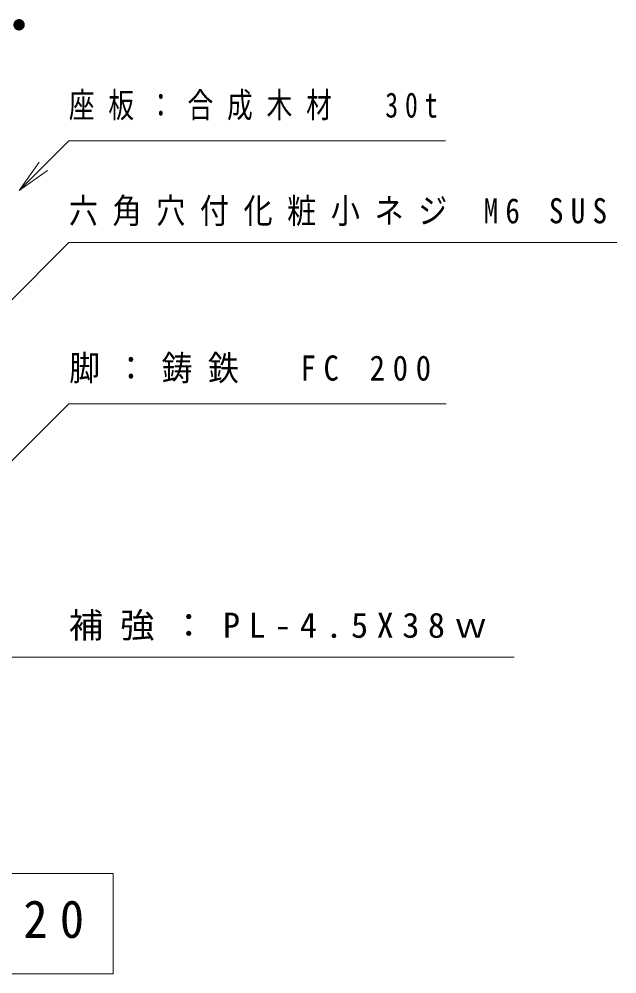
# Model space of a CAD drawing. Units: millimetres on the paper, scale 1:20. Extents: x -365 to 0, y 0 to 257.
# Drawn here: x -223.5 to -171.1, y 63 to 146.6 of the extents above; entities that cross this region are included whole.
import ezdxf

# ---------------------------------------------------------------- set-up
doc = ezdxf.new("R2010")
doc.units = ezdxf.units.MM
doc.layers.add('1_20', color=7, linetype='Continuous', lineweight=25)
doc.styles.add('ＭＳ ゴシック', font='')
doc.styles.get('ＭＳ ゴシック').set_extended_font_data('MS Gothic')

# ---------------------------------------------------------------- blocks, each defined once
blk = doc.blocks.new('filled_dot')
at = {"color": 0, "linetype": 'Continuous', "lineweight": -2, "const_width": 1.25}
blk.add_lwpolyline([(-0.625, 0, 1), (0.625, 0, 1)], format="xyb", close=True, dxfattribs=at)

msp = doc.modelspace()

# ---------------------------------------------------------------- linework, layer by layer
at = {"layer": '1_20', "lineweight": 13}
for p, q in [((-223.478, 131.579), (-221.711, 134.054)), ((-223.478, 131.579), (-221.357, 133.7)), ((-221.004, 133.347), (-223.478, 131.579)), ((-215.234, 71.828), (-263.034, 71.828)), ((-215.234, 63.028), (-215.234, 71.828)), ((-263.034, 63.028), (-215.234, 63.028))]:
    msp.add_line(p, q, dxfattribs=at)
for points in [[(-223.478, 131.579), (-219.122, 135.936), (-186.122, 135.936)], [(-230.229, 115.93), (-219.122, 127.036), (-171.122, 127.036)], [(-252.556, 114.251), (-229.065, 90.759), (-180.122, 90.759)], [(-229.728, 102.319), (-219.122, 112.926), (-186.084, 112.926)]]:
    msp.add_lwpolyline(points, dxfattribs=at)

# ---------------------------------------------------------------- block references
at = {"layer": '1_20', "lineweight": 13, "xscale": 0.4, "yscale": 0.4, "rotation": 180}
msp.add_blockref('filled_dot', (-223.479, 146.086), dxfattribs=at)

# ---------------------------------------------------------------- texts
at = {"layer": '1_20', "style": 'ＭＳ ゴシック'}
for s, insert, char_height, attachment_point in [('\\T1.54;\\W0.75;座板：合成木材\u300030t', (-219.122, 138.936), 2.199, 4), ('\\T1.5;\\W0.85;六角穴付化粧小ネジ\\~M6\\~SUS', (-219.122, 129.686), 2.199, 4), ('\\T1.5;\\W0.9;脚：鋳鉄\u3000FC\\~200', (-219.084, 115.926), 2.199, 4), ('\\T1.5;補強：PL-4.5X38ｗ', (-219.122, 93.409), 2.199, 4), ('\\T1.5;\\W0.95;正面図\u3000S=1/20', (-239.134, 67.428), 3.299, 5)]:
    msp.add_mtext(s, dxfattribs=dict(at, insert=insert, char_height=char_height, attachment_point=attachment_point))

doc.saveas('drawing.dxf')
